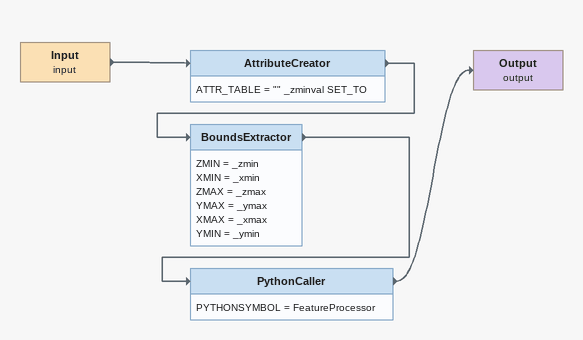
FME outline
Input (input)
    -> AttributeCreator
AttributeCreator
    ATTR_TABLE = "" _zminval SET_TO
    -> BoundsExtractor
BoundsExtractor
    ZMIN = _zmin
    XMIN = _xmin
    ZMAX = _zmax
    YMAX = _ymax
    XMAX = _xmax
    YMIN = _ymin
    -> PythonCaller
PythonCaller
    PYTHONSYMBOL = FeatureProcessor
    -> Output (output)
Output (output)
